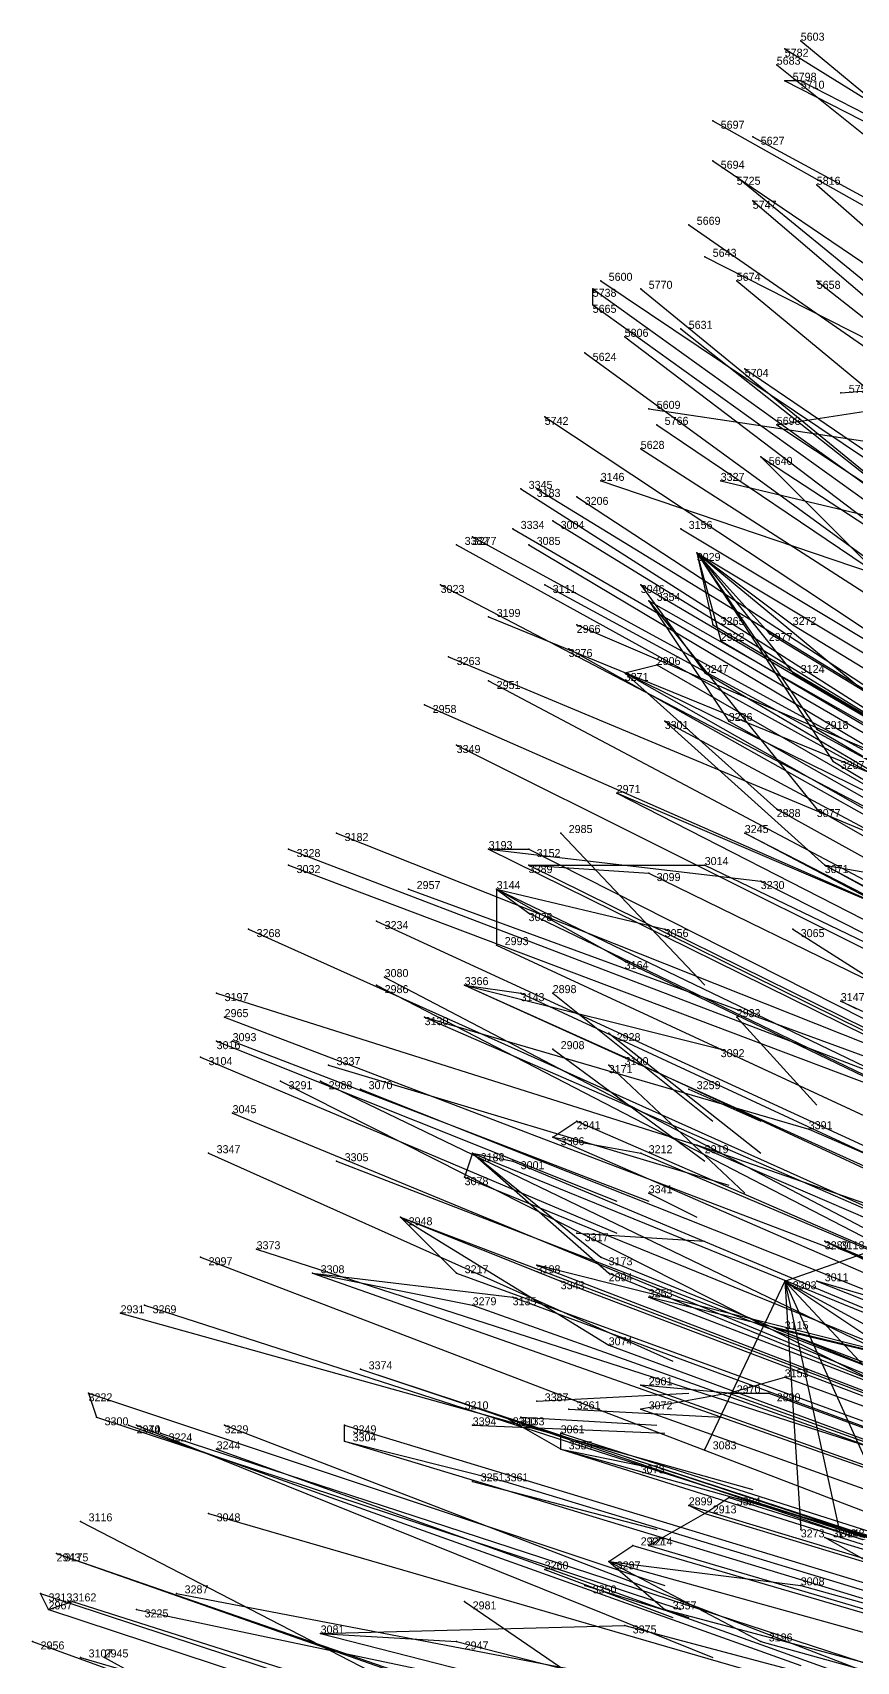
# Model space of a CAD drawing. Extents: x -0.5 to 0.59, y -0.5 to 0.59.
# Drawn here: x -0.484 to -0.381, y 0.1075 to 0.311 of the extents above; entities that cross this region are included whole.
import ezdxf

# ---------------------------------------------------------------- set-up
doc = ezdxf.new("R2010")
doc.units = 0
for name, color, linetype in [('Facilities', 3, 'CONTINUOUS'), ('Facilities_lines', 3, 'CONTINUOUS'), ('Normals', 1, 'CONTINUOUS'), ('Source_points', 5, 'CONTINUOUS'), ('Text', 3, 'CONTINUOUS')]:
    doc.layers.add(name, color=color, linetype=linetype)

msp = doc.modelspace()

# ---------------------------------------------------------------- linework, layer by layer
at = {"layer": 'Facilities', "color": 3}
for p in [(-0.388, 0.31, -1.242), (-0.39, 0.309, -1.25), (-0.391, 0.307, -1.243), (-0.388, 0.305, -1.25), (-0.399, 0.3, -1.247), (-0.394, 0.298, -1.25), (-0.399, 0.295, -1.24), (-0.396, 0.293, -1.232), (-0.386, 0.292, -1.21), (-0.394, 0.29, -1.223), (-0.402, 0.287, -1.25), (-0.4, 0.283, -1.25), (-0.413, 0.28, -1.247), (-0.408, 0.279, -1.236), (-0.396, 0.28, -1.213), (-0.386, 0.28, -1.192), (-0.414, 0.277, -1.246), (-0.41, 0.273, -1.233), (-0.403, 0.274, -1.218), (-0.415, 0.271, -1.238), (-0.395, 0.269, -1.195), (-0.383, 0.266, -1.25), (-0.42, 0.263, -1.239), (-0.407, 0.264, -1.25), (-0.406, 0.262, -1.208), (-0.391, 0.262, -1.178), (-0.408, 0.259, -1.209), (-0.393, 0.258, -1.174), (-0.413, 0.255, -1.25), (-0.398, 0.255, -1.25), (-0.423, 0.254, -1.25), (-0.421, 0.254, -1.229), (-0.416, 0.253, -1.216), (-0.424, 0.249, -1.229), (-0.419, 0.25, -1.219), (-0.403, 0.249, -1.183), (-0.431, 0.247, -1.242), (-0.429, 0.248, -1.239), (-0.422, 0.247, -1.222), (-0.401, 0.246, -1.176), (-0.433, 0.242, -1.241), (-0.42, 0.242, -1.211), (-0.408, 0.242, -1.187), (-0.407, 0.24, -1.181), (-0.427, 0.238, -1.25), (-0.416, 0.237, -1.25), (-0.432, 0.233, -1.227), (-0.417, 0.234, -1.196), (-0.427, 0.23, -1.212), (-0.41, 0.231, -1.176), (-0.435, 0.227, -1.226), (-0.431, 0.222, -1.212), (-0.446, 0.211, -1.233), (-0.418, 0.211, -1.25), (-0.452, 0.209, -1.244), (-0.427, 0.209, -1.189), (-0.452, 0.207, -1.242), (-0.422, 0.207, -1.175), (-0.385, 0.207, -1.093), (-0.437, 0.204, -1.25), (-0.426, 0.204, -1.182), (-0.441, 0.2, -1.209), (-0.457, 0.199, -1.245), (-0.389, 0.199, -1.25), (-0.441, 0.192, -1.201), (-0.44, 0.193, -1.202), (-0.43, 0.192, -1.178), (-0.461, 0.191, -1.246), (-0.419, 0.191, -1.25), (-0.46, 0.188, -1.243), (-0.435, 0.188, -1.185), (-0.396, 0.188, -1.25), (-0.412, 0.186, -1.25), (-0.461, 0.185, -1.25), (-0.459, 0.185, -1.25), (-0.419, 0.184, -1.25), (-0.463, 0.183, -1.25), (-0.447, 0.182, -1.25), (-0.412, 0.182, -1.25), (-0.453, 0.18, -1.218), (-0.448, 0.18, -1.206), (-0.443, 0.179, -1.194), (-0.402, 0.179, -1.25), (-0.459, 0.176, -1.23), (-0.419, 0.173, -1.133), (-0.462, 0.171, -1.25), (-0.429, 0.171, -1.154), (-0.446, 0.17, -1.193), (-0.407, 0.166, -1.25), (-0.438, 0.163, -1.168), (-0.416, 0.161, -1.25), (-0.456, 0.159, -1.208), (-0.385, 0.16, -1.043), (-0.463, 0.158, -1.222), (-0.449, 0.156, -1.188), (-0.39, 0.155, -1.25), (-0.473, 0.151, -1.242), (-0.47, 0.152, -1.234), (-0.443, 0.144, -1.165), (-0.477, 0.141, -1.244), (-0.397, 0.141, -1.053), (-0.421, 0.14, -1.25), (-0.417, 0.139, -1.25), (-0.472, 0.137, -1.228), (-0.471, 0.137, -1.227), (-0.46, 0.137, -1.201), (-0.429, 0.137, -1.25), (-0.423, 0.138, -1.25), (-0.468, 0.136, -1.217), (-0.445, 0.135, -1.163), (-0.461, 0.134, -1.201), (-0.418, 0.134, -1.097), (-0.429, 0.13, -1.25), (-0.478, 0.125, -1.234), (-0.462, 0.126, -1.196), (-0.4, 0.126, -1.049), (-0.481, 0.121, -1.24), (-0.42, 0.119, -1.25), (-0.412, 0.12, -1.072), (-0.415, 0.117, -1.25), (-0.482, 0.114, -1.239), (-0.471, 0.114, -1.211), (-0.466, 0.116, -1.2), (-0.43, 0.115, -1.25), (-0.484, 0.11, -1.24), (-0.448, 0.111, -1.155), (-0.478, 0.108, -1.225), (-0.475, 0.108, -1.25)]:
    msp.add_point(p, dxfattribs=at)
at = {"layer": 'Facilities_lines', "color": 3}
for p, q in [((-0.388, 0.305, -1.25), (-0.39, 0.305, -1.25)), ((-0.414, 0.277, -1.246), (-0.414, 0.279, -1.248)), ((-0.391, 0.262, -1.178), (-0.378, 0.264, -1.152)), ((-0.393, 0.258, -1.174), (-0.373, 0.238, -1.107)), ((-0.401, 0.246, -1.176), (-0.386, 0.224, -1.115)), ((-0.401, 0.246, -1.176), (-0.392, 0.236, -1.144)), ((-0.401, 0.246, -1.176), (-0.398, 0.235, -1.157)), ((-0.401, 0.246, -1.176), (-0.389, 0.231, -1.131)), ((-0.401, 0.246, -1.176), (-0.384, 0.22, -1.105)), ((-0.401, 0.246, -1.176), (-0.399, 0.237, -1.16)), ((-0.401, 0.246, -1.176), (-0.389, 0.237, -1.139)), ((-0.401, 0.246, -1.176), (-0.378, 0.227, -1.101)), ((-0.408, 0.242, -1.187), (-0.4, 0.231, -1.155)), ((-0.407, 0.24, -1.181), (-0.386, 0.214, -1.104)), ((-0.407, 0.24, -1.181), (-0.397, 0.225, -1.141)), ((-0.41, 0.231, -1.176), (-0.406, 0.232, -1.17)), ((-0.41, 0.231, -1.176), (-0.391, 0.214, -1.114)), ((-0.41, 0.231, -1.176), (-0.351, 0.202, -1.014)), ((-0.385, 0.207, -1.093), (-0.405, 0.225, -1.158)), ((-0.376, 0.201, -1.067), (-0.411, 0.216, -1.162)), ((-0.376, 0.201, -1.067), (-0.395, 0.211, -1.12)), ((-0.427, 0.209, -1.189), (-0.422, 0.209, -1.177)), ((-0.427, 0.209, -1.189), (-0.393, 0.205, -1.108)), ((-0.422, 0.207, -1.175), (-0.4, 0.207, -1.127)), ((-0.422, 0.207, -1.175), (-0.407, 0.206, -1.139)), ((-0.385, 0.207, -1.093), (-0.368, 0.204, -1.051)), ((-0.385, 0.207, -1.093), (-0.354, 0.19, -1.005)), ((-0.426, 0.204, -1.182), (-0.426, 0.197, -1.173)), ((-0.426, 0.204, -1.182), (-0.405, 0.199, -1.129)), ((-0.426, 0.204, -1.182), (-0.422, 0.201, -1.169)), ((-0.426, 0.204, -1.182), (-0.41, 0.195, -1.135)), ((-0.43, 0.192, -1.178), (-0.398, 0.184, -1.097)), ((-0.43, 0.192, -1.178), (-0.41, 0.183, -1.123)), ((-0.43, 0.192, -1.178), (-0.423, 0.191, -1.161)), ((-0.381, 0.189, -1.062), (-0.383, 0.19, -1.069)), ((-0.435, 0.188, -1.185), (-0.387, 0.174, -1.061)), ((-0.419, 0.173, -1.133), (-0.416, 0.175, -1.129)), ((-0.419, 0.173, -1.133), (-0.408, 0.171, -1.106)), ((-0.429, 0.171, -1.154), (-0.43, 0.168, -1.155)), ((-0.429, 0.171, -1.154), (-0.424, 0.17, -1.142)), ((-0.429, 0.171, -1.154), (-0.412, 0.156, -1.101)), ((-0.429, 0.171, -1.154), (-0.413, 0.158, -1.104)), ((-0.375, 0.163, -1.023), (-0.401, 0.172, -1.091)), ((-0.438, 0.163, -1.168), (-0.412, 0.147, -1.094)), ((-0.438, 0.163, -1.168), (-0.431, 0.156, -1.145)), ((-0.438, 0.163, -1.168), (-0.418, 0.155, -1.115)), ((-0.39, 0.155, -1.25), (-0.373, 0.161, -1.25)), ((-0.385, 0.16, -1.043), (-0.37, 0.153, -1)), ((-0.385, 0.16, -1.043), (-0.383, 0.159, -1.037)), ((-0.353, 0.14, -0.949), (-0.421, 0.157, -1.124)), ((-0.449, 0.156, -1.188), (-0.424, 0.153, -1.128)), ((-0.449, 0.156, -1.188), (-0.429, 0.152, -1.139)), ((-0.39, 0.155, -1.25), (-0.4, 0.134, -1.25)), ((-0.39, 0.155, -1.25), (-0.366, 0.142, -1.25)), ((-0.39, 0.155, -1.25), (-0.376, 0.14, -1.25)), ((-0.39, 0.155, -1.25), (-0.383, 0.123, -1.25)), ((-0.39, 0.155, -1.25), (-0.388, 0.124, -1.25)), ((-0.39, 0.155, -1.25), (-0.354, 0.131, -1.25)), ((-0.39, 0.155, -1.25), (-0.376, 0.124, -1.25)), ((-0.345, 0.143, -0.935), (-0.386, 0.155, -1.04)), ((-0.353, 0.14, -0.949), (-0.407, 0.153, -1.089)), ((-0.353, 0.14, -0.949), (-0.391, 0.149, -1.046)), ((-0.443, 0.144, -1.165), (-0.431, 0.14, -1.133)), ((-0.397, 0.141, -1.053), (-0.39, 0.143, -1.039)), ((-0.477, 0.141, -1.244), (-0.476, 0.138, -1.238)), ((-0.397, 0.141, -1.053), (-0.408, 0.142, -1.08)), ((-0.397, 0.141, -1.053), (-0.408, 0.139, -1.078)), ((-0.397, 0.141, -1.053), (-0.392, 0.141, -1.04)), ((-0.445, 0.135, -1.163), (-0.445, 0.137, -1.163)), ((-0.418, 0.134, -1.097), (-0.425, 0.138, -1.116)), ((-0.445, 0.135, -1.163), (-0.425, 0.13, -1.111)), ((-0.418, 0.134, -1.097), (-0.418, 0.136, -1.1)), ((-0.418, 0.134, -1.097), (-0.408, 0.132, -1.072)), ((-0.418, 0.134, -1.097), (-0.375, 0.122, -0.986)), ((-0.4, 0.126, -1.049), (-0.402, 0.127, -1.054)), ((-0.4, 0.126, -1.049), (-0.397, 0.128, -1.042)), ((-0.4, 0.126, -1.049), (-0.407, 0.122, -1.063)), ((-0.369, 0.114, -0.964), (-0.385, 0.123, -1.01)), ((-0.481, 0.121, -1.24), (-0.481, 0.121, -1.239)), ((-0.412, 0.12, -1.072), (-0.409, 0.122, -1.067)), ((-0.412, 0.12, -1.072), (-0.388, 0.117, -1.014)), ((-0.412, 0.12, -1.072), (-0.393, 0.11, -1.02)), ((-0.412, 0.12, -1.072), (-0.405, 0.114, -1.051)), ((-0.482, 0.114, -1.239), (-0.483, 0.116, -1.242)), ((-0.482, 0.114, -1.239), (-0.479, 0.115, -1.232)), ((-0.448, 0.111, -1.155), (-0.41, 0.112, -1.062)), ((-0.448, 0.111, -1.155), (-0.431, 0.11, -1.112))]:
    msp.add_line(p, q, dxfattribs=at)
at = {"layer": 'Normals', "color": 1}
for p, q in [((-0.388, 0.31, -1.242), (-0.312, 0.247, -1.229)), ((-0.39, 0.309, -1.25), (-0.34, 0.278, -1.169)), ((-0.391, 0.307, -1.243), (-0.316, 0.247, -1.216)), ((-0.39, 0.305, -1.25), (-0.353, 0.286, -1.159)), ((-0.388, 0.305, -1.25), (-0.351, 0.286, -1.159)), ((-0.399, 0.3, -1.247), (-0.344, 0.269, -1.168)), ((-0.394, 0.298, -1.25), (-0.359, 0.279, -1.158)), ((-0.399, 0.295, -1.24), (-0.318, 0.24, -1.219)), ((-0.396, 0.293, -1.232), (-0.319, 0.23, -1.24)), ((-0.386, 0.292, -1.21), (-0.312, 0.227, -1.229)), ((-0.394, 0.29, -1.223), (-0.318, 0.225, -1.23)), ((-0.402, 0.287, -1.25), (-0.327, 0.235, -1.211)), ((-0.4, 0.283, -1.25), (-0.343, 0.254, -1.173)), ((-0.414, 0.279, -1.248), (-0.336, 0.223, -1.22)), ((-0.413, 0.28, -1.247), (-0.337, 0.229, -1.206)), ((-0.408, 0.279, -1.236), (-0.331, 0.216, -1.23)), ((-0.396, 0.28, -1.213), (-0.32, 0.217, -1.231)), ((-0.386, 0.28, -1.192), (-0.31, 0.22, -1.218)), ((-0.414, 0.277, -1.246), (-0.336, 0.221, -1.218)), ((-0.41, 0.273, -1.233), (-0.331, 0.213, -1.238)), ((-0.403, 0.274, -1.218), (-0.326, 0.213, -1.237)), ((-0.415, 0.271, -1.238), (-0.334, 0.212, -1.237)), ((-0.395, 0.269, -1.195), (-0.317, 0.216, -1.227)), ((-0.383, 0.266, -1.25), (-0.358, 0.268, -1.153)), ((-0.42, 0.263, -1.239), (-0.337, 0.208, -1.237)), ((-0.407, 0.264, -1.25), (-0.367, 0.258, -1.159)), ((-0.406, 0.262, -1.208), (-0.326, 0.208, -1.233)), ((-0.391, 0.262, -1.178), (-0.314, 0.211, -1.215)), ((-0.408, 0.259, -1.209), (-0.327, 0.207, -1.236)), ((-0.393, 0.258, -1.174), (-0.315, 0.207, -1.212)), ((-0.413, 0.255, -1.25), (-0.354, 0.235, -1.172)), ((-0.398, 0.255, -1.25), (-0.36, 0.246, -1.158)), ((-0.423, 0.254, -1.25), (-0.343, 0.203, -1.218)), ((-0.421, 0.254, -1.229), (-0.336, 0.202, -1.239)), ((-0.416, 0.253, -1.216), (-0.335, 0.2, -1.241)), ((-0.424, 0.249, -1.229), (-0.338, 0.199, -1.242)), ((-0.419, 0.25, -1.219), (-0.336, 0.199, -1.242)), ((-0.403, 0.249, -1.183), (-0.323, 0.201, -1.221)), ((-0.431, 0.247, -1.242), (-0.344, 0.199, -1.233)), ((-0.429, 0.248, -1.239), (-0.341, 0.2, -1.24)), ((-0.422, 0.247, -1.222), (-0.338, 0.197, -1.242)), ((-0.401, 0.246, -1.176), (-0.321, 0.198, -1.214)), ((-0.433, 0.242, -1.241), (-0.347, 0.197, -1.22)), ((-0.42, 0.242, -1.211), (-0.335, 0.196, -1.239)), ((-0.408, 0.242, -1.187), (-0.328, 0.195, -1.224)), ((-0.407, 0.24, -1.181), (-0.326, 0.194, -1.218)), ((-0.427, 0.238, -1.25), (-0.378, 0.218, -1.165)), ((-0.416, 0.237, -1.25), (-0.374, 0.219, -1.161)), ((-0.399, 0.237, -1.16), (-0.319, 0.19, -1.197)), ((-0.389, 0.237, -1.139), (-0.31, 0.189, -1.177)), ((-0.398, 0.235, -1.157), (-0.318, 0.188, -1.194)), ((-0.392, 0.236, -1.144), (-0.313, 0.188, -1.181)), ((-0.432, 0.233, -1.227), (-0.341, 0.195, -1.244)), ((-0.417, 0.234, -1.196), (-0.335, 0.188, -1.23)), ((-0.427, 0.23, -1.212), (-0.342, 0.185, -1.239)), ((-0.41, 0.231, -1.176), (-0.329, 0.185, -1.214)), ((-0.406, 0.232, -1.17), (-0.326, 0.186, -1.207)), ((-0.4, 0.231, -1.155), (-0.32, 0.184, -1.192)), ((-0.389, 0.231, -1.131), (-0.309, 0.184, -1.168)), ((-0.435, 0.227, -1.226), (-0.344, 0.187, -1.238)), ((-0.405, 0.225, -1.158), (-0.323, 0.181, -1.195)), ((-0.397, 0.225, -1.141), (-0.316, 0.179, -1.179)), ((-0.386, 0.224, -1.115), (-0.306, 0.177, -1.152)), ((-0.431, 0.222, -1.212), (-0.345, 0.179, -1.239)), ((-0.384, 0.22, -1.105), (-0.304, 0.172, -1.143)), ((-0.411, 0.216, -1.162), (-0.329, 0.174, -1.199)), ((-0.391, 0.214, -1.114), (-0.31, 0.169, -1.151)), ((-0.386, 0.214, -1.104), (-0.306, 0.168, -1.141)), ((-0.446, 0.211, -1.233), (-0.353, 0.174, -1.233)), ((-0.418, 0.211, -1.25), (-0.4, 0.192, -1.154)), ((-0.395, 0.211, -1.12), (-0.313, 0.169, -1.158)), ((-0.452, 0.209, -1.244), (-0.371, 0.178, -1.193)), ((-0.427, 0.209, -1.189), (-0.344, 0.168, -1.226)), ((-0.422, 0.209, -1.177), (-0.339, 0.167, -1.214)), ((-0.452, 0.207, -1.242), (-0.362, 0.173, -1.214)), ((-0.422, 0.207, -1.175), (-0.339, 0.166, -1.212)), ((-0.407, 0.206, -1.139), (-0.323, 0.165, -1.177)), ((-0.4, 0.207, -1.127), (-0.317, 0.167, -1.165)), ((-0.385, 0.207, -1.093), (-0.303, 0.163, -1.13)), ((-0.437, 0.204, -1.25), (-0.366, 0.178, -1.184)), ((-0.426, 0.204, -1.182), (-0.343, 0.164, -1.219)), ((-0.393, 0.205, -1.108), (-0.31, 0.163, -1.145)), ((-0.441, 0.2, -1.209), (-0.352, 0.159, -1.23)), ((-0.422, 0.201, -1.169), (-0.339, 0.161, -1.206)), ((-0.457, 0.199, -1.245), (-0.368, 0.159, -1.22)), ((-0.405, 0.199, -1.129), (-0.322, 0.158, -1.166)), ((-0.389, 0.199, -1.25), (-0.378, 0.192, -1.151)), ((-0.426, 0.197, -1.173), (-0.342, 0.158, -1.21)), ((-0.41, 0.195, -1.135), (-0.327, 0.155, -1.173)), ((-0.441, 0.192, -1.201), (-0.354, 0.147, -1.222)), ((-0.44, 0.193, -1.202), (-0.354, 0.148, -1.223)), ((-0.43, 0.192, -1.178), (-0.346, 0.154, -1.215)), ((-0.461, 0.191, -1.246), (-0.401, 0.172, -1.167)), ((-0.423, 0.191, -1.161), (-0.339, 0.152, -1.198)), ((-0.419, 0.191, -1.25), (-0.399, 0.175, -1.153)), ((-0.383, 0.19, -1.069), (-0.299, 0.151, -1.107)), ((-0.46, 0.188, -1.243), (-0.384, 0.159, -1.186)), ((-0.435, 0.188, -1.185), (-0.35, 0.151, -1.222)), ((-0.396, 0.188, -1.25), (-0.386, 0.177, -1.151)), ((-0.412, 0.186, -1.25), (-0.393, 0.171, -1.153)), ((-0.461, 0.185, -1.25), (-0.411, 0.165, -1.166)), ((-0.459, 0.185, -1.25), (-0.407, 0.165, -1.168)), ((-0.419, 0.184, -1.25), (-0.4, 0.17, -1.153)), ((-0.398, 0.184, -1.097), (-0.314, 0.145, -1.134)), ((-0.463, 0.183, -1.25), (-0.411, 0.161, -1.167)), ((-0.447, 0.182, -1.25), (-0.397, 0.167, -1.165)), ((-0.412, 0.182, -1.25), (-0.395, 0.166, -1.153)), ((-0.41, 0.183, -1.123), (-0.326, 0.144, -1.161)), ((-0.453, 0.18, -1.218), (-0.364, 0.135, -1.225)), ((-0.448, 0.18, -1.206), (-0.361, 0.138, -1.232)), ((-0.443, 0.179, -1.194), (-0.355, 0.144, -1.227)), ((-0.402, 0.179, -1.25), (-0.393, 0.175, -1.15)), ((-0.459, 0.176, -1.23), (-0.379, 0.143, -1.181)), ((-0.419, 0.173, -1.133), (-0.334, 0.136, -1.171)), ((-0.416, 0.175, -1.129), (-0.331, 0.138, -1.167)), ((-0.387, 0.174, -1.061), (-0.302, 0.137, -1.098)), ((-0.462, 0.171, -1.25), (-0.404, 0.145, -1.173)), ((-0.429, 0.171, -1.154), (-0.343, 0.136, -1.191)), ((-0.408, 0.171, -1.106), (-0.323, 0.135, -1.144)), ((-0.401, 0.172, -1.091), (-0.315, 0.135, -1.128)), ((-0.446, 0.17, -1.193), (-0.358, 0.136, -1.228)), ((-0.424, 0.17, -1.142), (-0.338, 0.134, -1.179)), ((-0.43, 0.168, -1.155), (-0.344, 0.133, -1.192)), ((-0.407, 0.166, -1.25), (-0.401, 0.163, -1.15)), ((-0.438, 0.163, -1.168), (-0.351, 0.13, -1.205)), ((-0.416, 0.161, -1.25), (-0.4, 0.16, -1.151)), ((-0.456, 0.159, -1.208), (-0.363, 0.129, -1.229)), ((-0.385, 0.16, -1.043), (-0.299, 0.124, -1.08)), ((-0.383, 0.159, -1.037), (-0.297, 0.124, -1.074)), ((-0.463, 0.158, -1.222), (-0.369, 0.122, -1.219)), ((-0.421, 0.157, -1.124), (-0.335, 0.124, -1.161)), ((-0.413, 0.158, -1.104), (-0.327, 0.123, -1.142)), ((-0.449, 0.156, -1.188), (-0.361, 0.125, -1.225)), ((-0.431, 0.156, -1.145), (-0.343, 0.124, -1.182)), ((-0.418, 0.155, -1.115), (-0.331, 0.122, -1.152)), ((-0.412, 0.156, -1.101), (-0.326, 0.121, -1.139)), ((-0.39, 0.155, -1.25), (-0.39, 0.155, -1.15)), ((-0.386, 0.155, -1.04), (-0.3, 0.121, -1.077)), ((-0.424, 0.153, -1.128), (-0.337, 0.121, -1.165)), ((-0.407, 0.153, -1.089), (-0.321, 0.12, -1.126)), ((-0.473, 0.151, -1.242), (-0.394, 0.129, -1.185)), ((-0.47, 0.152, -1.234), (-0.38, 0.123, -1.199)), ((-0.429, 0.152, -1.139), (-0.342, 0.121, -1.175)), ((-0.391, 0.149, -1.046), (-0.304, 0.116, -1.083)), ((-0.412, 0.147, -1.094), (-0.325, 0.115, -1.131)), ((-0.443, 0.144, -1.165), (-0.355, 0.115, -1.202)), ((-0.39, 0.143, -1.039), (-0.303, 0.111, -1.076)), ((-0.477, 0.141, -1.244), (-0.405, 0.117, -1.18)), ((-0.421, 0.14, -1.25), (-0.402, 0.141, -1.152)), ((-0.408, 0.142, -1.08), (-0.321, 0.111, -1.118)), ((-0.397, 0.141, -1.053), (-0.31, 0.11, -1.091)), ((-0.392, 0.141, -1.04), (-0.304, 0.109, -1.078)), ((-0.431, 0.14, -1.133), (-0.343, 0.11, -1.169)), ((-0.417, 0.139, -1.25), (-0.398, 0.138, -1.152)), ((-0.408, 0.139, -1.078), (-0.321, 0.108, -1.116)), ((-0.476, 0.138, -1.238), (-0.403, 0.114, -1.174)), ((-0.472, 0.137, -1.228), (-0.388, 0.107, -1.183)), ((-0.471, 0.137, -1.227), (-0.399, 0.108, -1.164)), ((-0.46, 0.137, -1.201), (-0.369, 0.102, -1.22)), ((-0.445, 0.137, -1.163), (-0.356, 0.11, -1.2)), ((-0.429, 0.137, -1.25), (-0.405, 0.136, -1.153)), ((-0.425, 0.138, -1.116), (-0.336, 0.109, -1.153)), ((-0.423, 0.138, -1.25), (-0.406, 0.137, -1.152)), ((-0.468, 0.136, -1.217), (-0.373, 0.105, -1.227)), ((-0.445, 0.135, -1.163), (-0.356, 0.108, -1.2)), ((-0.418, 0.136, -1.1), (-0.33, 0.108, -1.137)), ((-0.461, 0.134, -1.201), (-0.369, 0.101, -1.22)), ((-0.418, 0.134, -1.097), (-0.329, 0.106, -1.134)), ((-0.4, 0.134, -1.25), (-0.4, 0.134, -1.15)), ((-0.408, 0.132, -1.072), (-0.32, 0.104, -1.11)), ((-0.429, 0.13, -1.25), (-0.406, 0.124, -1.153)), ((-0.425, 0.13, -1.111), (-0.336, 0.103, -1.148)), ((-0.402, 0.127, -1.054), (-0.313, 0.1, -1.092)), ((-0.397, 0.128, -1.042), (-0.308, 0.1, -1.079)), ((-0.478, 0.125, -1.234), (-0.418, 0.094, -1.161)), ((-0.462, 0.126, -1.196), (-0.369, 0.099, -1.223)), ((-0.4, 0.126, -1.049), (-0.311, 0.099, -1.087)), ((-0.388, 0.124, -1.25), (-0.388, 0.124, -1.15)), ((-0.385, 0.123, -1.01), (-0.296, 0.096, -1.048)), ((-0.383, 0.123, -1.25), (-0.383, 0.123, -1.15)), ((-0.481, 0.121, -1.239), (-0.403, 0.094, -1.181)), ((-0.481, 0.121, -1.24), (-0.404, 0.094, -1.183)), ((-0.409, 0.122, -1.067), (-0.32, 0.096, -1.105)), ((-0.407, 0.122, -1.063), (-0.319, 0.096, -1.101)), ((-0.42, 0.119, -1.25), (-0.404, 0.113, -1.152)), ((-0.412, 0.12, -1.072), (-0.322, 0.095, -1.109)), ((-0.415, 0.117, -1.25), (-0.402, 0.113, -1.151)), ((-0.388, 0.117, -1.014), (-0.299, 0.092, -1.051)), ((-0.483, 0.116, -1.242), (-0.395, 0.087, -1.204)), ((-0.482, 0.114, -1.239), (-0.394, 0.085, -1.2)), ((-0.479, 0.115, -1.232), (-0.391, 0.087, -1.194)), ((-0.471, 0.114, -1.211), (-0.376, 0.094, -1.234)), ((-0.466, 0.116, -1.2), (-0.372, 0.098, -1.229)), ((-0.43, 0.115, -1.25), (-0.411, 0.102, -1.153)), ((-0.405, 0.114, -1.051), (-0.315, 0.09, -1.089)), ((-0.41, 0.112, -1.062), (-0.32, 0.088, -1.1)), ((-0.484, 0.11, -1.24), (-0.396, 0.078, -1.203)), ((-0.448, 0.111, -1.155), (-0.358, 0.088, -1.192)), ((-0.431, 0.11, -1.112), (-0.341, 0.087, -1.149)), ((-0.393, 0.11, -1.02), (-0.303, 0.085, -1.057)), ((-0.478, 0.108, -1.225), (-0.382, 0.08, -1.229)), ((-0.475, 0.108, -1.25), (-0.435, 0.086, -1.161))]:
    msp.add_line(p, q, dxfattribs=at)
at = {"layer": 'Source_points', "color": 5}
for p in [(-0.39, 0.305, -1.25), (-0.414, 0.279, -1.248), (-0.399, 0.237, -1.16), (-0.389, 0.237, -1.139), (-0.398, 0.235, -1.157), (-0.392, 0.236, -1.144), (-0.406, 0.232, -1.17), (-0.4, 0.231, -1.155), (-0.389, 0.231, -1.131), (-0.405, 0.225, -1.158), (-0.397, 0.225, -1.141), (-0.386, 0.224, -1.115), (-0.384, 0.22, -1.105), (-0.411, 0.216, -1.162), (-0.391, 0.214, -1.114), (-0.386, 0.214, -1.104), (-0.395, 0.211, -1.12), (-0.422, 0.209, -1.177), (-0.407, 0.206, -1.139), (-0.4, 0.207, -1.127), (-0.393, 0.205, -1.108), (-0.422, 0.201, -1.169), (-0.405, 0.199, -1.129), (-0.426, 0.197, -1.173), (-0.41, 0.195, -1.135), (-0.423, 0.191, -1.161), (-0.383, 0.19, -1.069), (-0.398, 0.184, -1.097), (-0.41, 0.183, -1.123), (-0.416, 0.175, -1.129), (-0.387, 0.174, -1.061), (-0.408, 0.171, -1.106), (-0.401, 0.172, -1.091), (-0.424, 0.17, -1.142), (-0.43, 0.168, -1.155), (-0.383, 0.159, -1.037), (-0.421, 0.157, -1.124), (-0.413, 0.158, -1.104), (-0.431, 0.156, -1.145), (-0.418, 0.155, -1.115), (-0.412, 0.156, -1.101), (-0.386, 0.155, -1.04), (-0.424, 0.153, -1.128), (-0.407, 0.153, -1.089), (-0.429, 0.152, -1.139), (-0.391, 0.149, -1.046), (-0.412, 0.147, -1.094), (-0.39, 0.143, -1.039), (-0.408, 0.142, -1.08), (-0.392, 0.141, -1.04), (-0.431, 0.14, -1.133), (-0.408, 0.139, -1.078), (-0.476, 0.138, -1.238), (-0.445, 0.137, -1.163), (-0.425, 0.138, -1.116), (-0.418, 0.136, -1.1), (-0.4, 0.134, -1.25), (-0.408, 0.132, -1.072), (-0.425, 0.13, -1.111), (-0.402, 0.127, -1.054), (-0.397, 0.128, -1.042), (-0.388, 0.124, -1.25), (-0.385, 0.123, -1.01), (-0.383, 0.123, -1.25), (-0.481, 0.121, -1.239), (-0.409, 0.122, -1.067), (-0.407, 0.122, -1.063), (-0.388, 0.117, -1.014), (-0.483, 0.116, -1.242), (-0.479, 0.115, -1.232), (-0.405, 0.114, -1.051), (-0.41, 0.112, -1.062), (-0.431, 0.11, -1.112), (-0.393, 0.11, -1.02)]:
    msp.add_point(p, dxfattribs=at)

# ---------------------------------------------------------------- texts
at = {"layer": 'Text', "color": 3}
for s, p in [('5603', (-0.388, 0.31, -1.242)), ('5683', (-0.391, 0.307, -1.243)), ('5782', (-0.39, 0.308, -1.25)), ('5798', (-0.389, 0.305, -1.25)), ('5710', (-0.388, 0.304, -1.25)), ('5697', (-0.398, 0.299, -1.247)), ('5627', (-0.393, 0.297, -1.25)), ('5694', (-0.398, 0.294, -1.24)), ('5725', (-0.396, 0.292, -1.232)), ('5816', (-0.386, 0.292, -1.21)), ('5747', (-0.394, 0.289, -1.223)), ('5669', (-0.401, 0.287, -1.25)), ('5643', (-0.399, 0.283, -1.25)), ('5600', (-0.412, 0.28, -1.247)), ('5674', (-0.396, 0.28, -1.213)), ('5738', (-0.414, 0.278, -1.248)), ('5770', (-0.407, 0.279, -1.236)), ('5658', (-0.386, 0.279, -1.192)), ('5665', (-0.414, 0.276, -1.246)), ('5631', (-0.402, 0.274, -1.218)), ('5806', (-0.41, 0.273, -1.233)), ('5624', (-0.414, 0.27, -1.238)), ('5704', (-0.395, 0.268, -1.195)), ('5757', (-0.382, 0.266, -1.25)), ('5609', (-0.406, 0.264, -1.25)), ('5742', (-0.42, 0.262, -1.239)), ('5766', (-0.405, 0.262, -1.208)), ('5698', (-0.391, 0.262, -1.178)), ('5628', (-0.408, 0.259, -1.209)), ('5640', (-0.392, 0.257, -1.174)), ('3345', (-0.422, 0.254, -1.25)), ('3146', (-0.413, 0.255, -1.25)), ('3327', (-0.398, 0.255, -1.25)), ('3183', (-0.421, 0.253, -1.229)), ('3206', (-0.415, 0.252, -1.216)), ('3334', (-0.423, 0.249, -1.229)), ('3004', (-0.418, 0.249, -1.219)), ('3156', (-0.402, 0.249, -1.183)), ('3382', (-0.43, 0.247, -1.242)), ('3277', (-0.429, 0.247, -1.239)), ('3085', (-0.421, 0.247, -1.222)), ('3029', (-0.401, 0.245, -1.176)), ('3023', (-0.433, 0.241, -1.241)), ('3111', (-0.419, 0.241, -1.211)), ('3046', (-0.408, 0.241, -1.187)), ('3354', (-0.406, 0.24, -1.181)), ('3199', (-0.426, 0.238, -1.25)), ('2966', (-0.416, 0.236, -1.25)), ('3265', (-0.398, 0.237, -1.16)), ('3272', (-0.389, 0.237, -1.139)), ('2922', (-0.398, 0.235, -1.157)), ('2977', (-0.392, 0.235, -1.144)), ('3263', (-0.431, 0.232, -1.227)), ('3276', (-0.417, 0.233, -1.196)), ('2906', (-0.406, 0.232, -1.17)), ('3247', (-0.4, 0.231, -1.155)), ('3124', (-0.388, 0.231, -1.131)), ('2951', (-0.426, 0.229, -1.212)), ('3271', (-0.41, 0.23, -1.176)), ('2958', (-0.434, 0.226, -1.226)), ('3236', (-0.397, 0.225, -1.141)), ('3301', (-0.405, 0.224, -1.158)), ('2918', (-0.385, 0.224, -1.115)), ('3349', (-0.431, 0.221, -1.212)), ('3207', (-0.383, 0.219, -1.105)), ('2971', (-0.411, 0.216, -1.162)), ('2888', (-0.391, 0.213, -1.114)), ('3077', (-0.386, 0.213, -1.104)), ('2985', (-0.417, 0.211, -1.25)), ('3245', (-0.395, 0.211, -1.12)), ('3182', (-0.445, 0.21, -1.233)), ('3193', (-0.427, 0.209, -1.189)), ('3328', (-0.451, 0.208, -1.244)), ('3152', (-0.421, 0.208, -1.177)), ('3014', (-0.4, 0.207, -1.127)), ('3032', (-0.451, 0.206, -1.242)), ('3389', (-0.422, 0.206, -1.175)), ('3099', (-0.406, 0.205, -1.139)), ('3071', (-0.385, 0.206, -1.093)), ('2957', (-0.436, 0.204, -1.25)), ('3144', (-0.426, 0.204, -1.182)), ('3230', (-0.393, 0.204, -1.108)), ('3234', (-0.44, 0.199, -1.209)), ('3028', (-0.422, 0.2, -1.169)), ('3268', (-0.456, 0.198, -1.245)), ('2993', (-0.425, 0.197, -1.173)), ('3056', (-0.405, 0.198, -1.129)), ('3065', (-0.388, 0.198, -1.25)), ('3080', (-0.44, 0.193, -1.202)), ('3164', (-0.41, 0.194, -1.135)), ('2986', (-0.44, 0.191, -1.201)), ('3366', (-0.43, 0.192, -1.178)), ('2898', (-0.419, 0.191, -1.25)), ('3197', (-0.46, 0.19, -1.246)), ('3143', (-0.423, 0.19, -1.161)), ('3147', (-0.383, 0.19, -1.069)), ('2965', (-0.46, 0.188, -1.243)), ('3130', (-0.435, 0.187, -1.185)), ('2933', (-0.396, 0.188, -1.25)), ('3093', (-0.459, 0.185, -1.25)), ('2928', (-0.411, 0.185, -1.25)), ('3016', (-0.461, 0.184, -1.25)), ('2908', (-0.418, 0.184, -1.25)), ('3092', (-0.398, 0.183, -1.097)), ('3104', (-0.462, 0.182, -1.25)), ('3337', (-0.446, 0.182, -1.25)), ('3171', (-0.412, 0.181, -1.25)), ('3190', (-0.41, 0.182, -1.123)), ('3291', (-0.452, 0.179, -1.218)), ('2988', (-0.447, 0.179, -1.206)), ('3070', (-0.442, 0.179, -1.194)), ('3259', (-0.401, 0.179, -1.25)), ('3045', (-0.459, 0.176, -1.23)), ('3306', (-0.418, 0.172, -1.133)), ('2941', (-0.416, 0.174, -1.129)), ('3391', (-0.387, 0.174, -1.061)), ('3347', (-0.461, 0.171, -1.25)), ('3305', (-0.445, 0.17, -1.193)), ('3188', (-0.428, 0.17, -1.154)), ('3212', (-0.407, 0.171, -1.106)), ('2919', (-0.4, 0.171, -1.091)), ('3001', (-0.423, 0.169, -1.142)), ('3078', (-0.43, 0.167, -1.155)), ('3341', (-0.407, 0.166, -1.25)), ('2948', (-0.437, 0.162, -1.168)), ('3317', (-0.415, 0.16, -1.25)), ('3373', (-0.456, 0.159, -1.208)), ('3289', (-0.385, 0.159, -1.043)), ('3113', (-0.383, 0.159, -1.037)), ('2997', (-0.462, 0.157, -1.222)), ('3308', (-0.448, 0.156, -1.188)), ('3217', (-0.43, 0.156, -1.145)), ('3198', (-0.421, 0.156, -1.124)), ('3173', (-0.412, 0.157, -1.104)), ('3343', (-0.418, 0.154, -1.115)), ('2894', (-0.412, 0.155, -1.101)), ('3303', (-0.389, 0.154, -1.25)), ('3011', (-0.385, 0.155, -1.04)), ('3279', (-0.429, 0.152, -1.139)), ('3135', (-0.424, 0.152, -1.128)), ('3253', (-0.407, 0.153, -1.089)), ('2931', (-0.473, 0.151, -1.242)), ('3269', (-0.469, 0.151, -1.234)), ('3115', (-0.39, 0.149, -1.046)), ('3074', (-0.412, 0.147, -1.094)), ('3374', (-0.442, 0.144, -1.165)), ('2901', (-0.407, 0.142, -1.08)), ('3153', (-0.39, 0.143, -1.039)), ('3222', (-0.477, 0.14, -1.244)), ('3387', (-0.42, 0.14, -1.25)), ('2970', (-0.396, 0.141, -1.053)), ('2890', (-0.391, 0.14, -1.04)), ('3210', (-0.43, 0.139, -1.133)), ('3261', (-0.416, 0.139, -1.25)), ('3072', (-0.407, 0.139, -1.078)), ('3300', (-0.475, 0.137, -1.238)), ('2940', (-0.471, 0.136, -1.228)), ('2974', (-0.471, 0.136, -1.227)), ('3229', (-0.46, 0.136, -1.201)), ('3249', (-0.444, 0.136, -1.163)), ('3394', (-0.429, 0.137, -1.25)), ('3390', (-0.424, 0.137, -1.116)), ('3133', (-0.423, 0.137, -1.25)), ('3061', (-0.418, 0.136, -1.1)), ('3224', (-0.467, 0.135, -1.217)), ('3244', (-0.461, 0.134, -1.201)), ('3304', (-0.444, 0.135, -1.163)), ('3355', (-0.417, 0.134, -1.097)), ('3083', (-0.399, 0.134, -1.25)), ('3251', (-0.428, 0.13, -1.25)), ('3361', (-0.425, 0.13, -1.111)), ('3073', (-0.408, 0.131, -1.072)), ('2899', (-0.402, 0.127, -1.054)), ('2913', (-0.399, 0.126, -1.049)), ('3324', (-0.396, 0.127, -1.042)), ('3116', (-0.477, 0.125, -1.234)), ('3048', (-0.461, 0.125, -1.196)), ('2927', (-0.408, 0.122, -1.067)), ('3214', (-0.407, 0.122, -1.063)), ('3273', (-0.388, 0.123, -1.25)), ('3240', (-0.384, 0.123, -1.01)), ('3148', (-0.383, 0.123, -1.25)), ('2943', (-0.481, 0.12, -1.24)), ('3175', (-0.48, 0.12, -1.239)), ('3260', (-0.42, 0.119, -1.25)), ('3297', (-0.411, 0.119, -1.072)), ('3313', (-0.482, 0.115, -1.242)), ('3162', (-0.479, 0.115, -1.232)), ('3287', (-0.465, 0.116, -1.2)), ('3350', (-0.414, 0.116, -1.25)), ('3008', (-0.388, 0.117, -1.014)), ('2967', (-0.482, 0.114, -1.239)), ('3225', (-0.47, 0.113, -1.211)), ('2981', (-0.429, 0.114, -1.25)), ('3357', (-0.404, 0.114, -1.051)), ('3081', (-0.448, 0.111, -1.155)), ('3375', (-0.409, 0.111, -1.062)), ('2956', (-0.483, 0.109, -1.24)), ('2947', (-0.43, 0.109, -1.112)), ('3196', (-0.392, 0.11, -1.02)), ('3107', (-0.477, 0.108, -1.225)), ('2945', (-0.475, 0.108, -1.25))]:
    msp.add_text(s, height=0.001, dxfattribs=at).set_placement(p)

doc.saveas('drawing.dxf')
